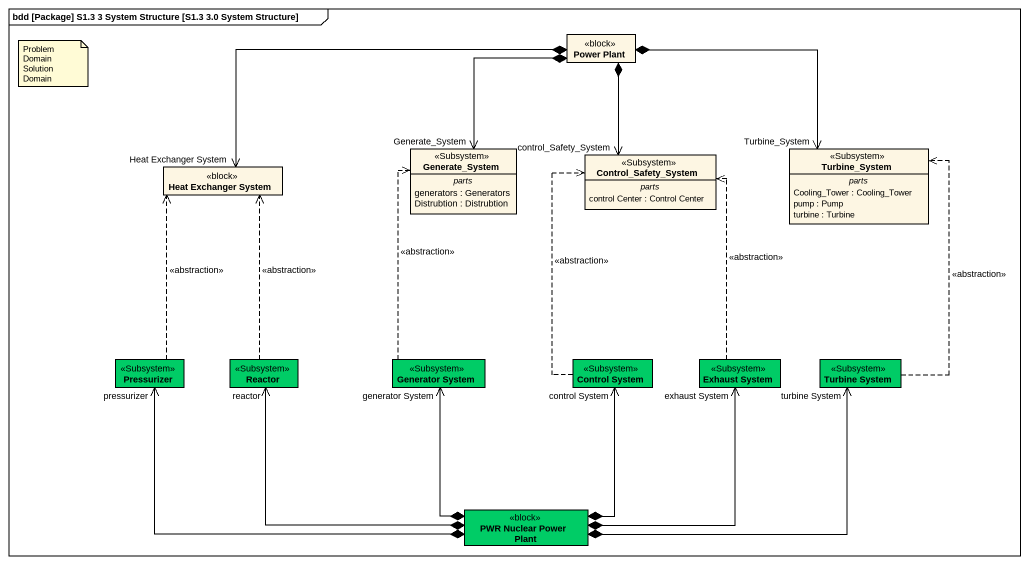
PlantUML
@startuml
mainframe bdd [Package] S1.3 3 System Structure [S1.3 3.0 System Structure]
hide circle
hide empty members
class "Power Plant" as Power_Plant <<block>>
class Generate_System <<Subsystem>> {
  -- parts --
  generators : Generators
  Distrubtion : Distrubtion
}
class Turbine_System <<Subsystem>> {
  -- parts --
  Cooling_Tower : Cooling_Tower
  pump : Pump
  turbine : Turbine
}
class "Heat Exchanger System" as Heat_Exchanger_System <<block>>
class Control_Safety_System <<Subsystem>> {
  -- parts --
  control Center : Control Center
}
class Pressurizer <<Subsystem>> #00CC66
class Reactor <<Subsystem>> #00CC66
class "Generator System" as Generator_System <<Subsystem>> #00CC66
class "Control System" as Control_System <<Subsystem>> #00CC66
class "Exhaust System" as Exhaust_System <<Subsystem>> #00CC66
class "Turbine System" as Turbine_System_2 <<Subsystem>> #00CC66
class "PWR Nuclear Power Plant" as PWR_Nuclear_Power_Plant <<block>> #00CC66
Power_Plant *--> "Generate_System" Generate_System
Power_Plant *-right-> "Turbine_System" Turbine_System
Power_Plant *-left-> "Heat Exchanger System" Heat_Exchanger_System
Power_Plant *--> "control_Safety_System" Control_Safety_System
Pressurizer .up.> Heat_Exchanger_System : <<abstraction>>
Reactor .up.> Heat_Exchanger_System : <<abstraction>>
Generator_System .up.> Generate_System : <<abstraction>>
Control_System .up.> Control_Safety_System : <<abstraction>>
Exhaust_System .up.> Control_Safety_System : <<abstraction>>
Turbine_System_2 .up.> Turbine_System : <<abstraction>>
PWR_Nuclear_Power_Plant *-left-> "pressurizer" Pressurizer
PWR_Nuclear_Power_Plant *-left-> "reactor" Reactor
PWR_Nuclear_Power_Plant *-up-> "generator System" Generator_System
PWR_Nuclear_Power_Plant *-up-> "control System" Control_System
PWR_Nuclear_Power_Plant *-up-> "exhaust System" Exhaust_System
PWR_Nuclear_Power_Plant *-right-> "turbine System" Turbine_System_2
note as N1
  Problem Domain
  Solution Domain
end note
@enduml
